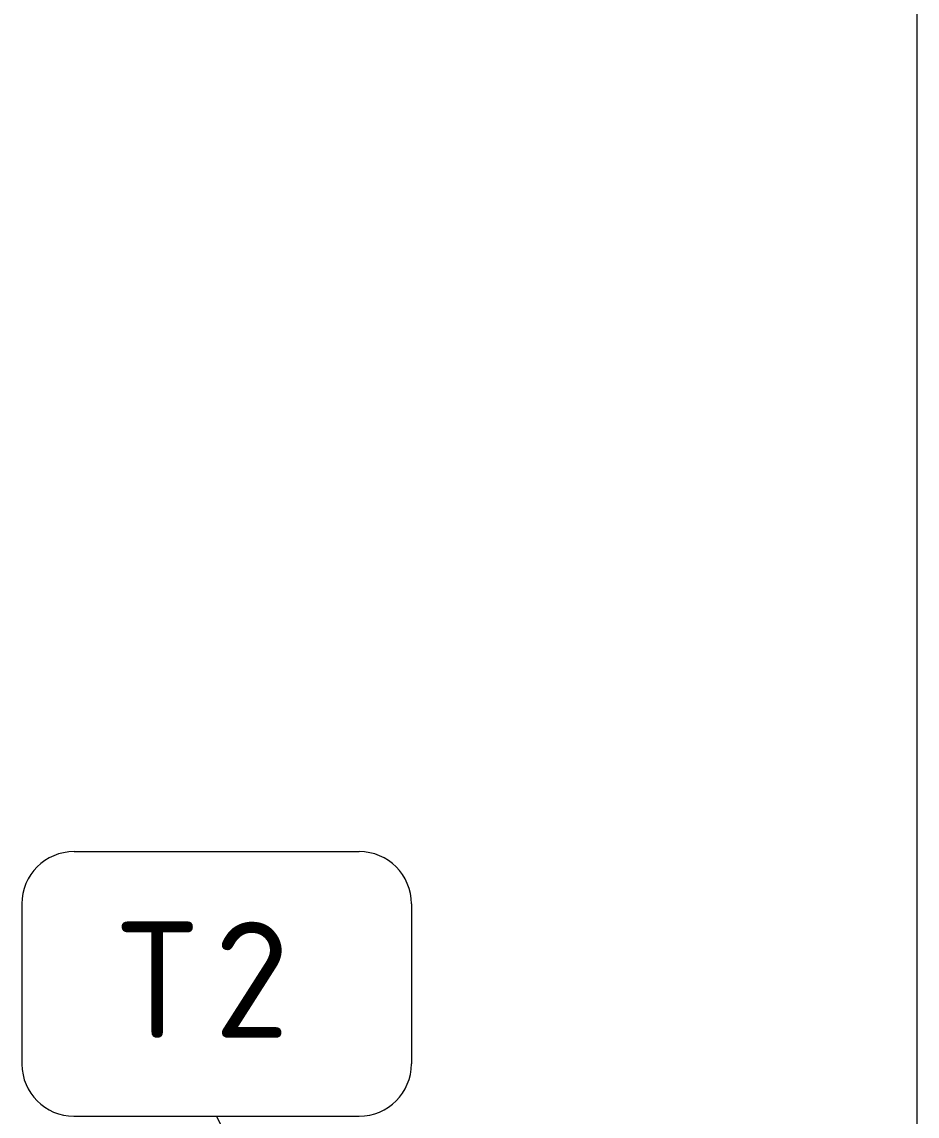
# Model space of a CAD drawing. Header units: millimetres. Extents: x -6228 to 198016, y -8553 to 29000.
# Drawn here: x 156246 to 157788, y 1590 to 3475 of the extents above; entities that cross this region are included whole.
import ezdxf

# ---------------------------------------------------------------- set-up
doc = ezdxf.new("R2010")
doc.units = ezdxf.units.MM
doc.linetypes.add('Осевая', pattern=[15875, 3175, -2381.25, 7937.5, -2381.25])
doc.layers.add('Марки для знаков', color=7, linetype='Continuous', lineweight=9)
doc.layers.add('Оси-2', color=7, linetype='Осевая', lineweight=9)
doc.styles.add('GOST Common_2', font='GOST_Common.ttf', dxfattribs={"height": 200})

# ---------------------------------------------------------------- blocks, each defined once
blk = doc.blocks.new('Марка_Знаки - В прямоуг_Наименование краткое-30718135-План зашивки приборов отопления в осях 2 этажа 1-12')
at = {"layer": 'Марки для знаков'}
for p, q in [((-2.455, 2.278), (2.455, 2.278)), ((-3.355, 1.378), (-3.355, -1.384)), ((3.355, 1.378), (3.355, -1.378)), ((-2.461, -2.278), (2.455, -2.278))]:
    blk.add_line(p, q, dxfattribs=at)
for centre, radius, start, end in [((-2.455, 1.378), 0.9, 90, 180), ((2.455, 1.378), 0.9, 0, 90), ((-2.461, -1.384), 0.893, 180, 270), ((2.455, -1.378), 0.9, 270, 0)]:
    blk.add_arc(centre, radius, start, end, dxfattribs=at)

msp = doc.modelspace()

# ---------------------------------------------------------------- linework, layer by layer
at = {"layer": 'Марки для знаков'}
msp.add_line((157148.9, 481.4), (156581.5, 1590.4), dxfattribs=at)
at = {"layer": 'Оси-2'}
msp.add_line((157788.2, 593.7), (157788.2, 24898.1), dxfattribs=at)

# ---------------------------------------------------------------- block references
at = {"layer": 'Марки для знаков', "xscale": 99.99999999999993, "yscale": 99.99999999999993, "zscale": 99.99999999999993}
msp.add_blockref('Марка_Знаки - В прямоуг_Наименование краткое-30718135-План зашивки приборов отопления в осях 2 этажа 1-12', (156581.5, 1818.1), dxfattribs=at)

# ---------------------------------------------------------------- texts
at = {"layer": 'Марки для знаков', "char_height": 200, "attachment_point": 1, "style": 'GOST Common_2'}
for s, insert, width in [('\\fGOST Common|b0|i0|c204|p34|;Т', (156411.5, 1925.2), 200.422), ('\\fGOST Common|b0|i0|c204|p34|;2', (156576.8, 1925.2), 176.371)]:
    msp.add_mtext(s, dxfattribs=dict(at, insert=insert, width=width))

doc.saveas('drawing.dxf')
